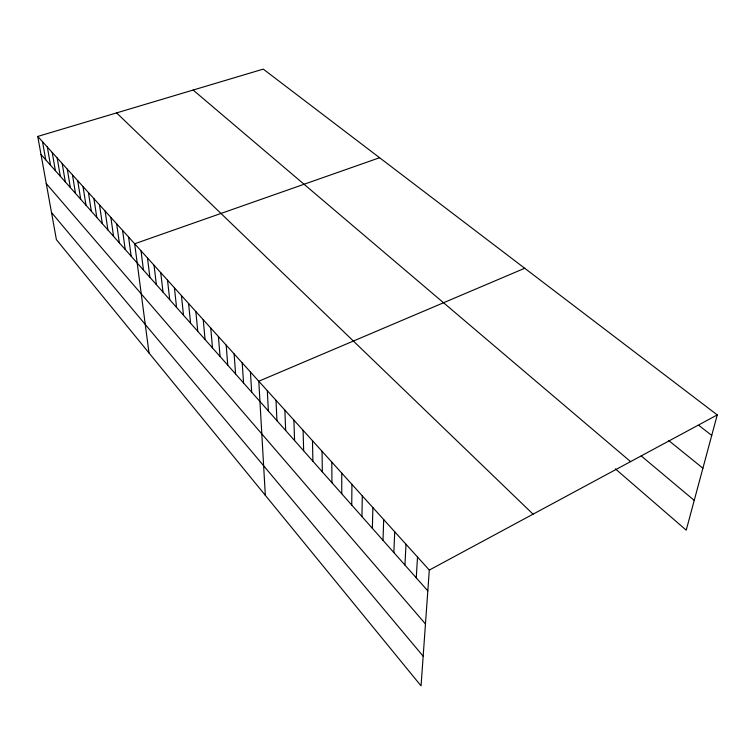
<?xml version="1.0" encoding="UTF-8"?>
<svg xmlns="http://www.w3.org/2000/svg" width="755" height="755" viewBox="0 0 755 755"><rect width="100%" height="100%" fill="white"/><g stroke="black" fill="none" stroke-linecap="round" stroke-linejoin="round"><path stroke-width="1.13" d="M341.751 493.77L341.76 473.121M351.745 505.057L351.924 484.38M361.956 516.571L362.296 495.856M372.366 528.321L372.876 507.587M383.002 540.316L383.691 519.553M393.855 552.556L394.723 531.784M404.935 565.061L406.001 544.27M416.25 577.83L417.524 557.03M37.75 136.438L429.302 570.072L421.054 685.889L56.408 239.665L37.75 136.438L263.25 69.111L717.25 414.92L686.22 530.17L615.363 468.855M429.302 570.072L717.25 414.92M524.716 268.261L258.786 381.228L265.326 495.318M379.595 157.729L134.664 243.771L149.009 352.981M698.922 425.442L711.729 435.427M668.864 440.665L702.905 468.204M641.24 455.954L694.241 500.386M193.148 90.043L630.576 461.626M116.61 112.901L533.058 514.164M41.006 154.473L427.821 590.882M46.272 183.588L425.461 623.951M51.51 212.532L423.168 656.208M42.506 141.704L45.734 159.805M47.329 147.046L50.528 165.203M52.208 152.463L55.379 170.687M57.172 157.946L60.306 176.245M62.193 163.514L65.298 181.87M67.289 169.158L70.357 187.589M72.461 174.886L75.491 193.374M77.708 180.7L80.7 199.254M83.031 186.589L85.985 205.209M88.429 192.572L91.346 211.258M93.913 198.64L96.782 217.393M99.471 204.794L102.303 223.622M105.115 211.051L107.899 229.935M110.843 217.393L113.58 236.343M116.666 223.839L119.347 242.855M122.574 230.379L125.207 249.461M128.567 237.023L131.144 256.171M141.015 250.811L143.488 270.092M147.48 257.965L149.886 277.311M154.048 265.241L156.389 284.654M160.73 272.63L163.005 292.109M167.516 280.152L169.724 299.688M174.414 287.797L176.557 307.398M181.436 295.573L183.503 315.241M188.58 303.482L190.571 323.206M195.838 311.522L197.753 331.313M203.227 319.705L205.058 339.552M210.749 328.029L212.495 347.942M218.403 336.503L220.054 356.473M226.189 345.129L227.755 365.165M234.116 353.916L235.588 373.999M242.195 362.853L243.563 382.993M250.415 371.96L251.679 392.156M267.317 390.675L268.365 410.984M276.009 400.301L276.943 420.658M284.861 410.107L285.673 430.51M293.893 420.11L294.582 440.552M303.095 430.303L303.652 450.792M312.476 440.693L312.9 461.22M322.045 451.292L322.328 471.866M331.804 462.098L331.945 482.709"/></g></svg>
